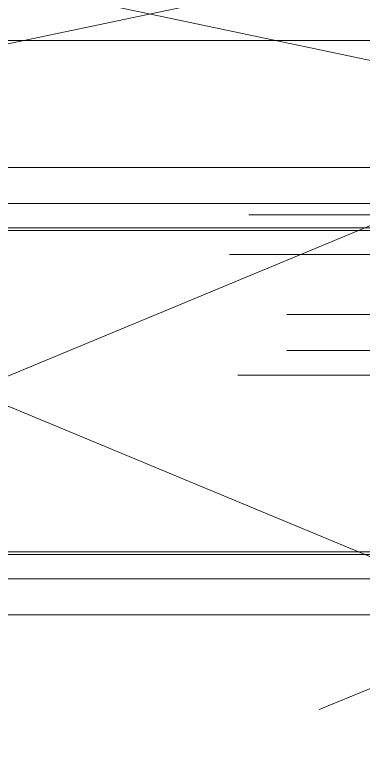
# Model space of a CAD drawing. Header units: metres. Extents: x -2 to 690, y -116 to 73.
# Drawn here: x 182.586 to 182.892, y 32.577 to 33.226 of the extents above; entities that cross this region are included whole.
import ezdxf

# ---------------------------------------------------------------- set-up
doc = ezdxf.new("R2010")
doc.units = ezdxf.units.M
doc.header["$LTSCALE"] = 5
doc.header["$MEASUREMENT"] = 0
doc.layers.get('0').update_dxf_attribs({"color": 30})
doc.layers.add('A-ANNO-TEXT', color=3, linetype='Continuous', lineweight=18)
doc.styles.add('E-ROMANS', font='romans.shx', dxfattribs={"width": 0.8})
doc.dimstyles.new('E-0100_TICK_12', dxfattribs={"dimscale": 0.001, "dimtxt": 120, "dimasz": 120, "dimexe": 60, "dimexo": 40, "dimgap": 60, "dimtad": 0, "dimzin": 0, "dimdsep": 46, "dimtxsty": 'E-ROMANS', "dimblk": 'OBLIQUE', "dimcen": 60, "dimclrd": 256, "dimclre": 256, "dimclrt": 256, "dimadec": 0, "dimazin": 0, "dimtfac": 1, "dimtmove": 1, "dimatfit": 3, "dimldrblk": 'OPEN90', "dimfxl": 1, "dimtfill": 1, "dimtolj": 1, "dimtzin": 0, "dimlwd": -1, "dimarcsym": 0})

# ---------------------------------------------------------------- blocks, each defined once
blk = doc.blocks.new('_Oblique')
at = {"color": 0, "linetype": 'ByBlock', "lineweight": -2}
blk.add_line((-0.5, -0.5), (0.5, 0.5), dxfattribs=at)

msp = doc.modelspace()

# ---------------------------------------------------------------- leaders
at = {"layer": 'A-ANNO-TEXT', "annotation_type": 0, "has_hookline": 1, "hookline_direction": 1, "horizontal_direction": (-1, 0, 0)}
for points in [[(181.9356900324802, 34.10119526251685), (181.9637346655773, 34.03686182709526), (182.016401162854, 34.03686182709526)], [(181.9186058273496, 33.14595266506322), (181.9311459727689, 33.16364265690925), (182.0272754805248, 33.16364265690925)], [(181.901669863838, 33.8800860555689), (181.920145972769, 33.85835814396673), (182.0162754805249, 33.85835814396673)], [(181.9466900324801, 33.40647977545936), (181.9747346655772, 33.34214634003777), (182.0274011628539, 33.34214634003777)], [(181.9126698638379, 32.60696252949637), (181.9311459727689, 32.62869044109854), (182.0272754805248, 32.62869044109854)], [(181.9126698638379, 33.30860447896799), (181.9311459727689, 33.28687656736582), (182.0272754805248, 33.28687656736582)], [(181.9186058273496, 32.39498005901671), (181.9311459727689, 32.41267005086274), (182.0272754805248, 32.41267005086274)], [(181.9126698638379, 33.18537056851142), (181.9311459727689, 33.16364265690925), (182.0272754805248, 33.16364265690925)], [(181.9280146153348, 33.03690085452331), (181.9747346655772, 33.03690085452331), (182.0312092503835, 33.03690085452332)], [(181.9280146153348, 32.75543224348448), (181.9747346655772, 32.75543224348448), (182.0312092503835, 32.75543224348447)], [(181.9186058273496, 32.64638043294457), (181.9311459727689, 32.62869044109854), (182.0272754805248, 32.62869044109854)]]:
    msp.add_leader(points, dimstyle='E-0100_TICK_12', override={"dimasz": 0.05, "dimtad": 0, "dimldrblk": 'Open90'}, dxfattribs=at)
at = {"layer": 'A-ANNO-TEXT', "annotation_type": 0, "has_hookline": 1, "hookline_direction": 1}
for points in [[(183.6971680598271, 32.63384730432907), (183.6971680598271, 32.65401694727503), (183.6597689427294, 32.65401694727503)], [(183.7316743367417, 32.63331354825977), (183.7316743367416, 32.67239083400928), (183.6597689427294, 32.67239083400928)], [(183.0976265529592, 33.14414559062926), (183.0562410377992, 33.15286658872746), (183.0230202711876, 33.15286658872746)], [(183.0976265529592, 33.30964200019508), (183.0562410377992, 33.30092100209687), (183.0230202711876, 33.30092100209687)], [(183.0976265529592, 33.20347716151316), (183.0354449350214, 33.20347716151315), (183.0230202711876, 33.20347716151315)], [(183.1096207752703, 33.12899878144304), (183.0903987565579, 33.12102738694165), (183.0230202711876, 33.12102738694165)], [(183.1574092666554, 33.09235653097207), (183.0691635235854, 33.09235653097207), (183.0230202711876, 33.09235653097207)], [(183.1574092666554, 33.06068385446551), (183.0691635235854, 33.06068385446551), (183.0230202711876, 33.06068385446551)], [(183.1096207752703, 32.66333431656474), (183.0903987565579, 32.67130571106614), (183.0230202711876, 32.67130571106614)], [(183.7916664687714, 33.05069521970616), (183.7239298946535, 33.05069521970616), (183.6907091280419, 33.05069521970616)], [(183.1142767439545, 33.03928353938244), (183.0691635235854, 33.03928353938244), (183.0230202711876, 33.03928353938244)], [(183.7748766922219, 33.01588467545098), (183.7239342256091, 33.01588467545098), (183.6907134589974, 33.01588467545098)], [(183.7773182940358, 33.0000455256972), (183.7580962753233, 32.9920741311958), (183.690717789953, 32.9920741311958)], [(183.8251067854208, 32.96340327522622), (183.7368610423509, 32.96340327522622), (183.690717789953, 32.96340327522622)], [(183.8251067854208, 32.93173059871966), (183.7368610423509, 32.93173059871966), (183.690717789953, 32.93173059871966)], [(183.78197426272, 32.91033028363659), (183.7368610423509, 32.91033028363659), (183.690717789953, 32.91033028363659)], [(183.1142767439545, 32.75304955862535), (183.0691635235854, 32.75304955862535), (183.0230202711876, 32.75304955862535)], [(183.1574092666554, 32.73164924354228), (183.0691635235854, 32.73164924354228), (183.0230202711876, 32.73164924354228)], [(183.1574092666554, 32.69997656703572), (183.0691635235854, 32.69997656703572), (183.0230202711876, 32.69997656703572)], [(183.7605978423538, 32.60550806780969), (183.7605978423538, 32.46469064078506), (183.6597689427294, 32.46469064078506)], [(183.0976265529592, 32.39317298458274), (183.0562410377992, 32.40189398268095), (183.0230202711876, 32.40189398268095)]]:
    msp.add_leader(points, dimstyle='E-0100_TICK_12', override={"dimasz": 0.05, "dimtad": 0, "dimldrblk": 'Open90'}, dxfattribs=at)

doc.saveas('drawing.dxf')
